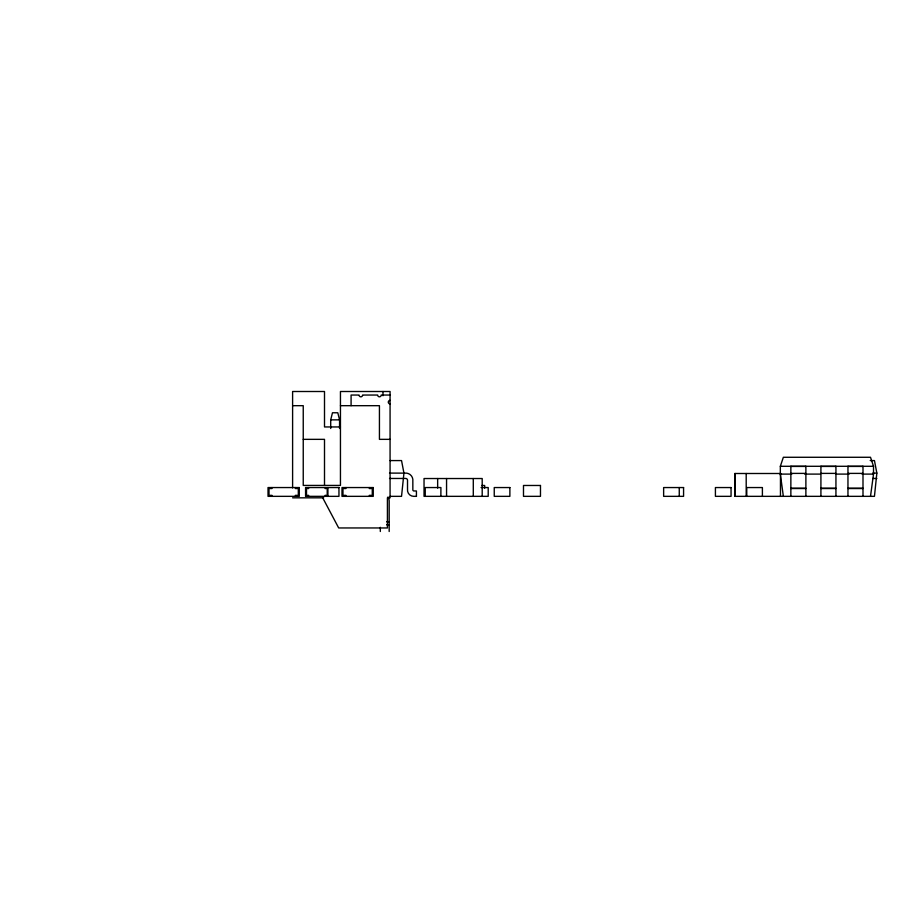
<?xml version="1.0" encoding="UTF-8"?>
<svg xmlns="http://www.w3.org/2000/svg" width="923" height="923" viewBox="0 0 923 923"><rect width="100%" height="100%" fill="white"/><g stroke="black" fill="none" stroke-linecap="round" stroke-linejoin="round"><path stroke-width="1.38" d="M870.504 496.343L873.516 474.099L873.516 466.288L870.504 457.277L783.35 457.277L780.339 466.288L780.339 474.099L783.35 496.343M870.204 460.577L874.45 460.577L876.85 473.095L874.45 496.343L734.777 496.343L734.777 473.499L780.823 473.499M330.711 428.48L330.711 419.861L332.476 412.766L337.795 412.766L339.56 419.861L339.56 428.48M390.071 395.044L381.211 395.044A1.777 1.777 0 0 1 379.434 396.821A1.777 1.777 0 0 1 377.669 395.044L362.601 395.044A1.777 1.777 0 0 1 360.835 396.821A1.777 1.777 0 0 1 359.059 395.044L351.086 395.044L351.086 405.682M292.603 405.682L303.24 405.682L303.24 485.429L340.449 485.429L340.449 391.502L390.071 391.502L390.071 497.832L387.418 497.832L387.418 527.956L338.683 527.956L322.727 497.832M340.449 405.682L379.434 405.682L379.434 439.348L390.071 439.348M330.711 419.861L339.56 419.861M340.449 426.945L324.504 426.945L324.504 391.502L292.603 391.502L292.603 487.909M303.24 439.348L324.504 439.348L324.504 485.429M390.002 460.577L401.54 460.577L403.939 473.095L401.54 496.343L390.071 496.343M780.339 466.288L873.516 466.288M790.861 466.427L805.883 466.427M820.916 466.427L835.938 466.427M847.96 466.427L862.993 466.427M389.529 473.095L406.662 473.141A7.165 7.165 0 0 1 412.835 479.314L412.846 490.171L413.516 490.932L416.423 490.978L416.423 496.343M872.72 473.095L876.85 473.095M790.861 473.395L805.883 473.395M820.916 473.395L835.938 473.395M847.96 473.395L862.993 473.395M780.339 474.099L791.807 474.099M804.706 474.099L820.478 474.099M836.25 474.099L849.148 474.099M862.047 474.099L873.516 474.099M389.529 478.46L405.728 478.46A1.788 1.788 0 0 1 407.516 480.248L407.516 489.19A6.311 6.311 0 0 0 413.769 496.343L416.458 496.343M872.72 478.46L876.85 478.46M481.829 485.475L484.656 485.475L484.656 488.198M481.102 487.552L488.209 487.552L488.209 496.343L424.038 496.343L424.038 478.529L482.198 478.529L482.198 496.343M790.861 488.232L805.883 488.232M820.916 488.232L835.938 488.232M847.96 488.232L862.993 488.232M790.861 488.532L805.883 488.532M820.916 488.532L835.938 488.532M847.96 488.532L862.993 488.532M292.603 497.832L323.719 497.832M386.656 521.783L389.183 521.783M386.656 524.795L389.183 524.795M387.995 496.943L388.514 497.982A8.861 8.861 0 0 1 389.183 501.374L389.183 531.498M862.993 466.288L862.993 496.343M847.96 466.288L847.96 496.343M835.938 466.288L835.938 496.343M820.916 466.288L820.916 496.343M805.883 466.288L805.883 496.343M790.861 466.288L790.861 496.343M780.466 473.499L780.466 496.343M762.398 496.343L762.398 487.552L746.765 487.552L746.765 496.343M746.199 473.499L746.199 496.343M735.146 473.499L735.146 496.343M679.259 487.552L679.259 496.343M473.291 478.529L473.291 496.343M446.559 478.529L446.559 496.343M440.871 496.343L440.906 487.552L425.238 487.552L425.238 496.343M437.652 478.529L437.652 488.117M382.987 391.502L382.987 395.725M380.322 527.333L380.322 531.498M369.35 487.552L369.35 488.532L372.281 488.532L372.281 495.363L369.35 495.363L369.35 496.343M345.906 487.552L345.906 488.532L342.975 488.532L342.975 495.363L345.906 495.363L345.906 496.343M327.919 487.552L327.919 496.343M325.15 487.552L325.15 488.532L327.227 488.532L327.227 495.363L325.15 495.363L325.15 496.343M308.57 487.552L308.57 488.532L306.505 488.532L306.505 495.363L308.57 495.363L308.57 496.343M305.813 487.552L305.813 496.343M295.383 487.552L295.383 488.532L298.314 488.532L298.314 495.363L295.383 495.363L295.383 496.343M271.939 487.552L271.939 488.532L269.008 488.532L269.008 495.363L271.939 495.363L271.939 496.343M390.071 403.905A1.777 1.777 0 0 1 388.295 402.14A1.777 1.777 0 0 1 390.071 400.363M540.474 485.475L523.491 485.475L523.491 496.343L540.474 496.343L540.474 485.475M299.283 487.552L268.028 487.552L268.028 496.343L299.283 496.343L299.283 487.552M338.96 487.552L305.571 487.552L305.571 496.343L338.96 496.343L338.96 487.552M373.25 487.552L341.995 487.552L341.995 496.343L373.25 496.343L373.25 487.552M509.877 487.552L494.243 487.552L494.243 496.343L509.877 496.343L509.877 487.552M683.574 487.552L663.637 487.552L663.637 496.343L683.574 496.343L683.574 487.552M731.051 487.552L715.417 487.552L715.417 496.343L731.051 496.343L731.051 487.552"/></g></svg>
